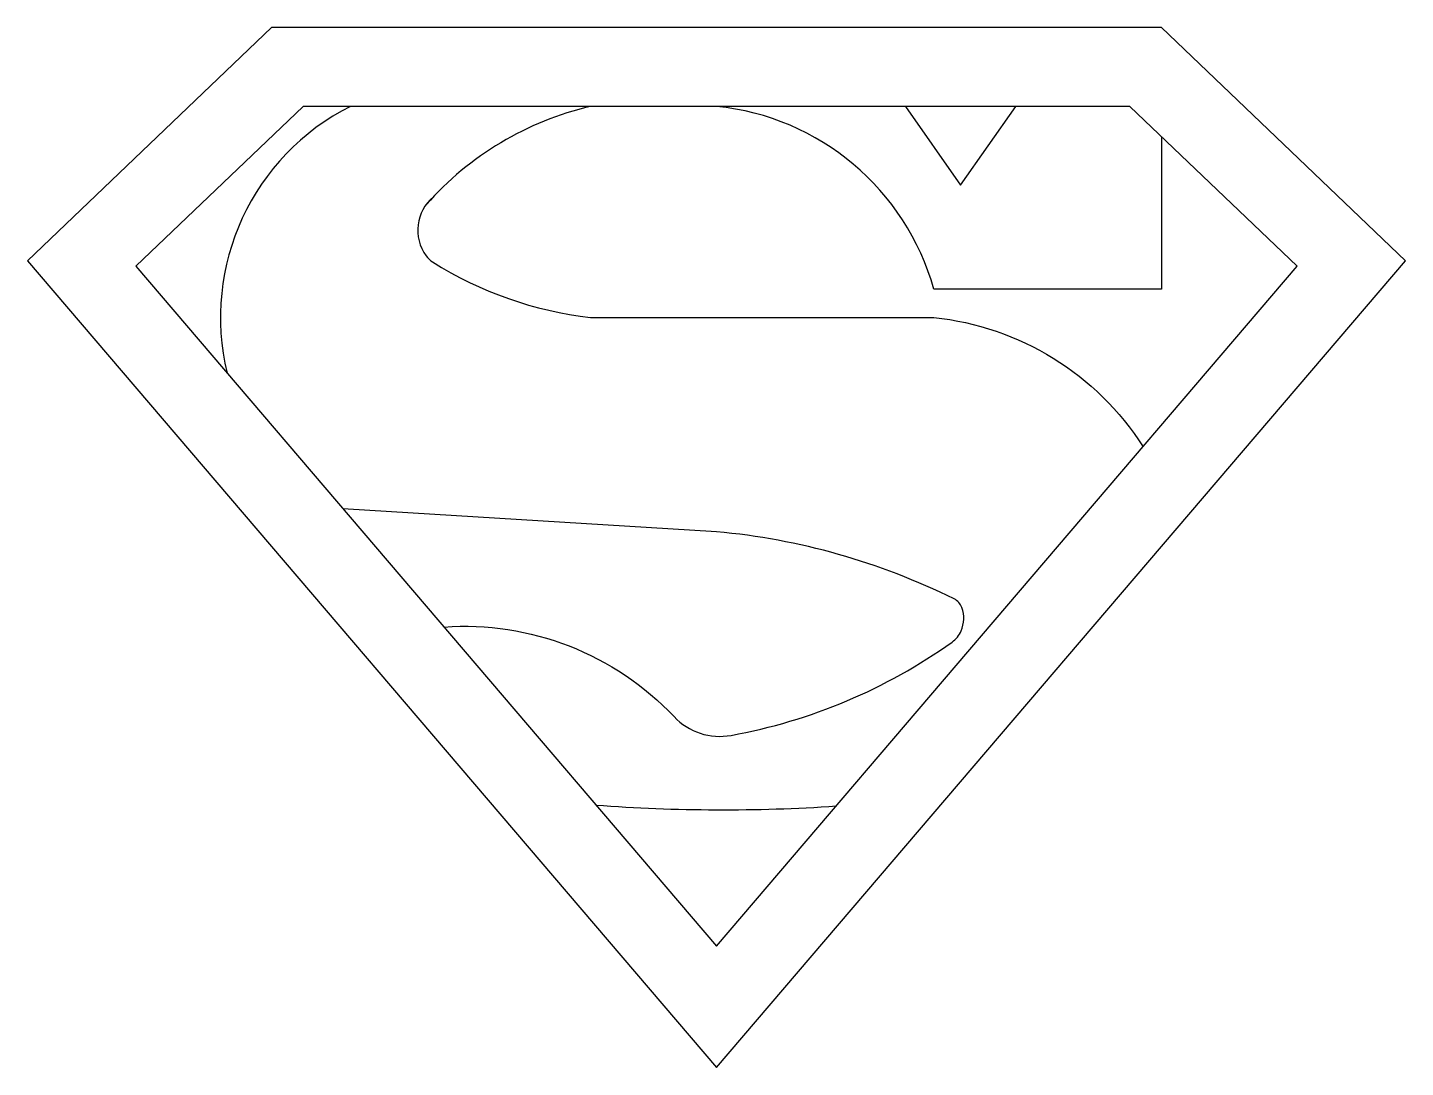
# Model space of a CAD drawing. Header units: inches. Extents: x 100 to 187.5, y 54.5 to 120.5.
import ezdxf

# ---------------------------------------------------------------- set-up
doc = ezdxf.new("R2010")
doc.units = ezdxf.units.IN
doc.header["$MEASUREMENT"] = 0

msp = doc.modelspace()

# ---------------------------------------------------------------- linework, layer by layer
at = {"lineweight": 30}
for points in [[(115.465, 120.498), (99.965, 105.698), (143.715, 54.498), (187.465, 105.698), (171.965, 120.498)], [(106.84, 105.349), (143.715, 62.195), (180.59, 105.349), (169.962, 115.498), (117.469, 115.498)]]:
    msp.add_lwpolyline(points, close=True, dxfattribs=at)
for points in [[(171.965, 113.585), (171.965, 103.898), (157.515, 103.898, 0.308491), (143.715, 115.498)], [(125.736, 109.753, 0.396019), (125.272, 106.005, 0.095008), (125.685, 105.62, 0.112123), (135.715, 102.098), (157.515, 102.098, -0.228187), (170.805, 93.898)], [(126.406, 82.451, -0.225079), (141.02, 76.763, 0.253705), (144.643, 75.574, 0.11011), (158.676, 81.494, 0.137124), (159.252, 82.206, 0.191149), (159.295, 83.681, 0.193036), (158.799, 84.236, 0.092408), (143.715, 88.498), (119.991, 89.959)]]:
    msp.add_lwpolyline(points, format="xyb", dxfattribs=at)
msp.add_lwpolyline([(155.715, 115.498), (159.215, 110.498), (162.715, 115.498)], dxfattribs=at)
for centre, radius, start, end in [((127.215, 102.098), 15, 116.70485, 193.62397), ((140.282, 96.027), 20, 103.20055, 138.55878), ((144.115, 177.515), 106.665, 265.6686, 273.87282)]:
    msp.add_arc(centre, radius, start, end, dxfattribs=at)

doc.saveas('drawing.dxf')
